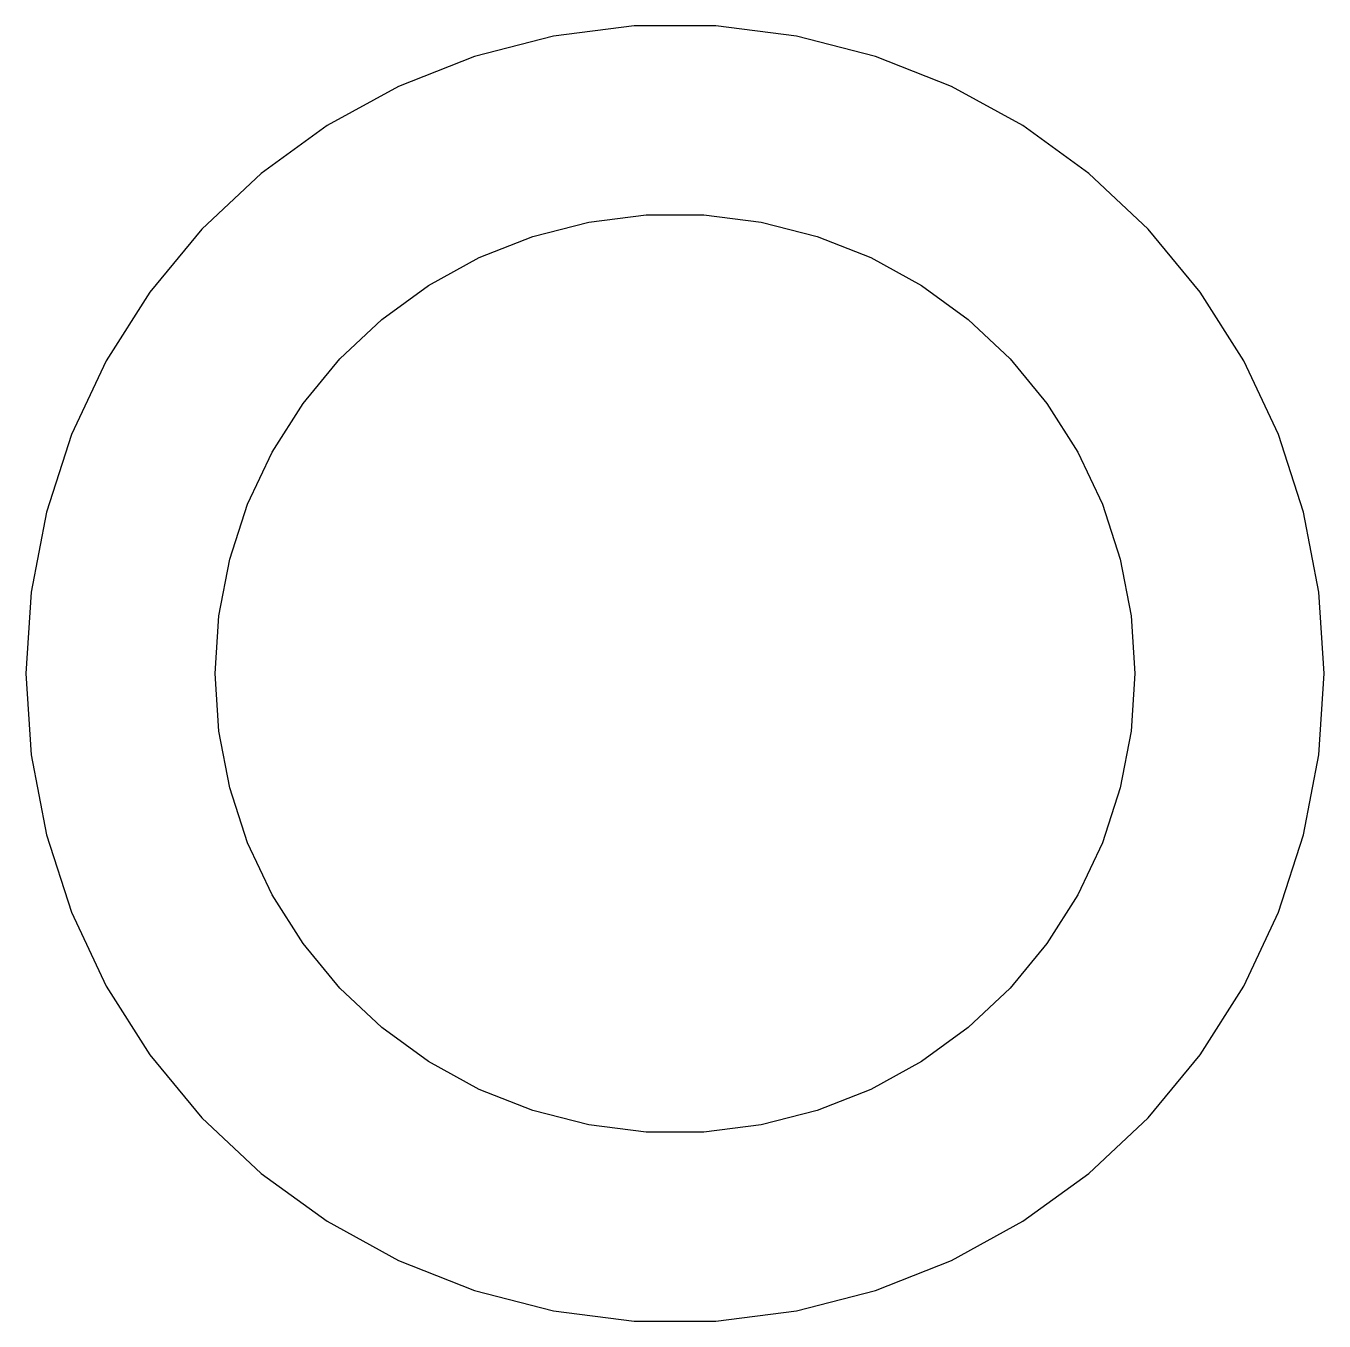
# Model space of a CAD drawing. Header units: metres. Extents: x -12 to 12, y -9 to 122.
# Drawn here: x -12 to 12, y 98.02 to 121.98 of the extents above.
import ezdxf

# ---------------------------------------------------------------- set-up
doc = ezdxf.new("R2010")
doc.units = ezdxf.units.M

msp = doc.modelspace()

# ---------------------------------------------------------------- linework, layer by layer
for p, q in [((-0.753479, 121.976), (-2.24857, 121.787)), ((0.753479, 121.976), (-0.753479, 121.976)), ((2.24857, 121.787), (0.753479, 121.976)), ((-2.24857, 121.787), (-3.70819, 121.413)), ((3.70819, 121.413), (2.24857, 121.787)), ((-3.70819, 121.413), (-5.10934, 120.858)), ((5.10934, 120.858), (3.70819, 121.413)), ((-5.10934, 120.858), (-6.42992, 120.132)), ((6.42992, 120.132), (5.10934, 120.858)), ((-6.42992, 120.132), (-7.64908, 119.246)), ((7.64908, 119.246), (6.42992, 120.132)), ((-7.64908, 119.246), (-8.74762, 118.215)), ((8.74762, 118.215), (7.64908, 119.246)), ((-2.62663, 118.084), (-1.59273, 118.349)), ((-1.59273, 118.349), (-0.533707, 118.483)), ((-0.533707, 118.483), (0.533707, 118.483)), ((0.533707, 118.483), (1.59273, 118.349)), ((1.59273, 118.349), (2.62663, 118.084)), ((-8.74762, 118.215), (-9.70819, 117.053)), ((-3.61911, 117.691), (-2.62663, 118.084)), ((2.62663, 118.084), (3.61911, 117.691)), ((9.70819, 117.053), (8.74762, 118.215)), ((-4.55452, 117.177), (-3.61911, 117.691)), ((3.61911, 117.691), (4.55452, 117.177)), ((-5.41809, 116.549), (-4.55452, 117.177)), ((4.55452, 117.177), (5.41809, 116.549)), ((-9.70819, 117.053), (-10.5157, 115.781)), ((10.5157, 115.781), (9.70819, 117.053)), ((-6.19623, 115.819), (-5.41809, 116.549)), ((5.41809, 116.549), (6.19623, 115.819)), ((-10.5157, 115.781), (-11.1573, 114.417)), ((-6.87663, 114.996), (-6.19623, 115.819)), ((6.19623, 115.819), (6.87663, 114.996)), ((11.1573, 114.417), (10.5157, 115.781)), ((-7.44859, 114.095), (-6.87663, 114.996)), ((6.87663, 114.996), (7.44859, 114.095)), ((-11.1573, 114.417), (-11.623, 112.984)), ((11.623, 112.984), (11.1573, 114.417)), ((-7.90309, 113.129), (-7.44859, 114.095)), ((7.44859, 114.095), (7.90309, 113.129)), ((-8.23296, 112.114), (-7.90309, 113.129)), ((7.90309, 113.129), (8.23296, 112.114)), ((-11.623, 112.984), (-11.9054, 111.504)), ((11.9054, 111.504), (11.623, 112.984)), ((-8.43297, 111.065), (-8.23296, 112.114)), ((8.23296, 112.114), (8.43297, 111.065)), ((-11.9054, 111.504), (-12, 110)), ((12, 110), (11.9054, 111.504)), ((-8.5, 110), (-8.43297, 111.065)), ((8.43297, 111.065), (8.5, 110)), ((-12, 110), (-11.9054, 108.496)), ((-8.43297, 108.935), (-8.5, 110)), ((8.5, 110), (8.43297, 108.935)), ((11.9054, 108.496), (12, 110)), ((-8.23296, 107.886), (-8.43297, 108.935)), ((8.43297, 108.935), (8.23296, 107.886)), ((-11.9054, 108.496), (-11.623, 107.016)), ((11.623, 107.016), (11.9054, 108.496)), ((-7.90309, 106.871), (-8.23296, 107.886)), ((8.23296, 107.886), (7.90309, 106.871)), ((-11.623, 107.016), (-11.1573, 105.583)), ((-7.44859, 105.905), (-7.90309, 106.871)), ((7.90309, 106.871), (7.44859, 105.905)), ((11.1573, 105.583), (11.623, 107.016)), ((-6.87663, 105.004), (-7.44859, 105.905)), ((7.44859, 105.905), (6.87663, 105.004)), ((-11.1573, 105.583), (-10.5157, 104.219)), ((10.5157, 104.219), (11.1573, 105.583)), ((-6.19623, 104.181), (-6.87663, 105.004)), ((6.87663, 105.004), (6.19623, 104.181)), ((-10.5157, 104.219), (-9.70819, 102.947)), ((-5.41809, 103.451), (-6.19623, 104.181)), ((6.19623, 104.181), (5.41809, 103.451)), ((9.70819, 102.947), (10.5157, 104.219)), ((-4.55452, 102.823), (-5.41809, 103.451)), ((5.41809, 103.451), (4.55452, 102.823)), ((-9.70819, 102.947), (-8.74762, 101.785)), ((-3.61911, 102.309), (-4.55452, 102.823)), ((4.55452, 102.823), (3.61911, 102.309)), ((8.74762, 101.785), (9.70819, 102.947)), ((-2.62663, 101.916), (-3.61911, 102.309)), ((3.61911, 102.309), (2.62663, 101.916)), ((-8.74762, 101.785), (-7.64908, 100.754)), ((-1.59273, 101.651), (-2.62663, 101.916)), ((2.62663, 101.916), (1.59273, 101.651)), ((7.64908, 100.754), (8.74762, 101.785)), ((-0.533707, 101.517), (-1.59273, 101.651)), ((1.59273, 101.651), (0.533707, 101.517)), ((0.533707, 101.517), (-0.533707, 101.517)), ((-7.64908, 100.754), (-6.42992, 99.8681)), ((6.42992, 99.8681), (7.64908, 100.754)), ((-6.42992, 99.8681), (-5.10934, 99.1421)), ((5.10934, 99.1421), (6.42992, 99.8681)), ((-5.10934, 99.1421), (-3.70819, 98.5873)), ((3.70819, 98.5873), (5.10934, 99.1421)), ((-3.70819, 98.5873), (-2.24857, 98.2126)), ((2.24857, 98.2126), (3.70819, 98.5873)), ((-2.24857, 98.2126), (-0.753479, 98.0237)), ((0.753479, 98.0237), (2.24857, 98.2126)), ((-0.753479, 98.0237), (0.753479, 98.0237))]:
    msp.add_line(p, q)

doc.saveas('drawing.dxf')
